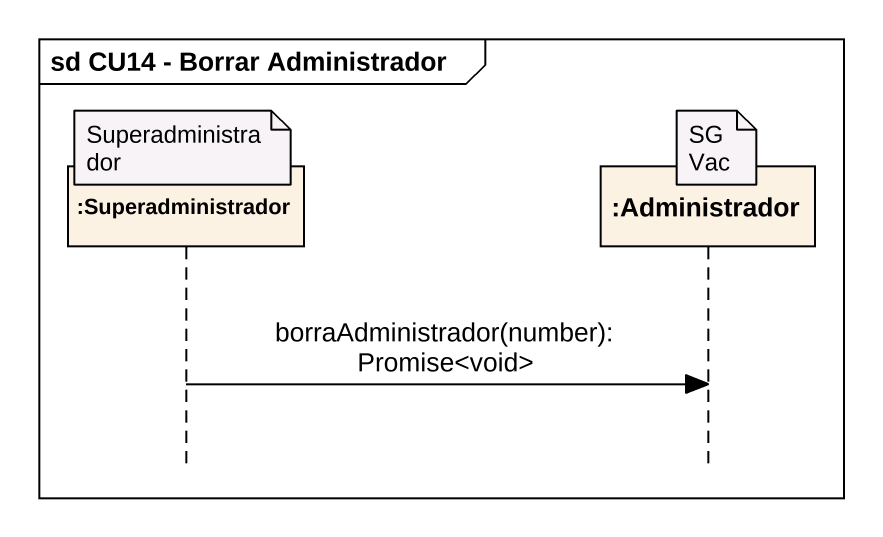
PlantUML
@startuml
mainframe sd CU14 - Borrar Administrador
hide footbox
participant ":Superadministrador" as Superadministrador
participant ":Administrador" as Administrador

note over Superadministrador : Superadministrador
note over Administrador : SGVac
Superadministrador -> Administrador : borraAdministrador(number): Promise<void>
@enduml
